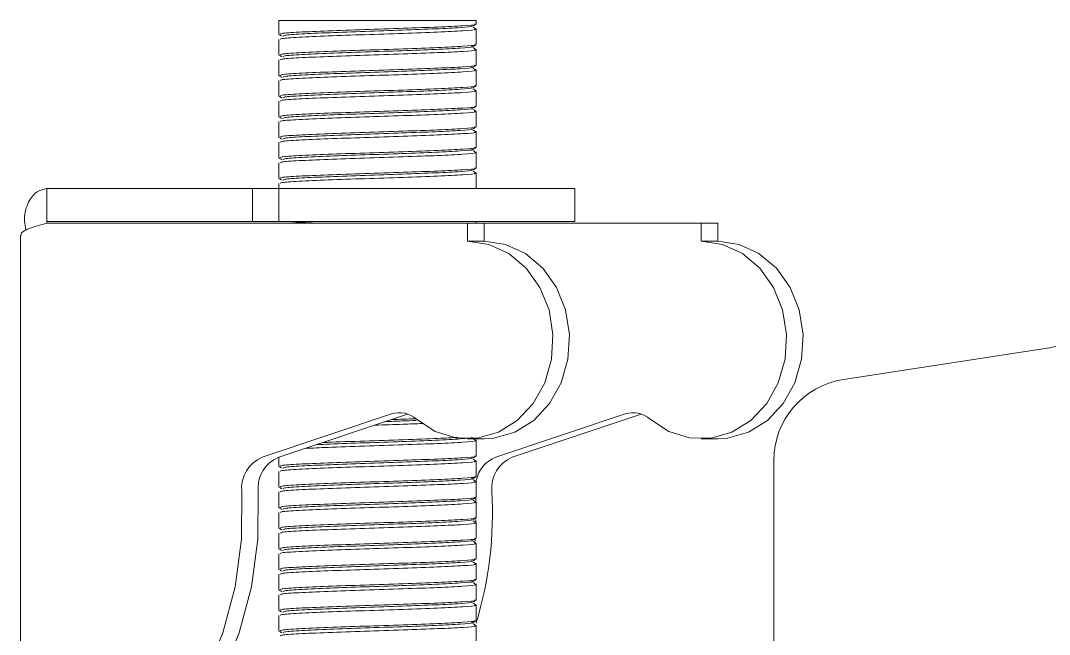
# Model space of a CAD drawing. Header units: millimetres. Extents: x 30710 to 48779, y -19256 to -8564.
# Drawn here: x 32729.4 to 32792, y -13477.2 to -13439.9 of the extents above; entities that cross this region are included whole.
import ezdxf

# ---------------------------------------------------------------- set-up
doc = ezdxf.new("R2010")
doc.units = ezdxf.units.MM
doc.header["$LTSCALE"] = 10
doc.layers.add('粗实线', color=4, linetype='Continuous', lineweight=18)

msp = doc.modelspace()

# ---------------------------------------------------------------- linework, layer by layer
at = {"layer": '粗实线'}
for p, q in [((32745.141, -13439.94), (32745.141, -13440.773)), ((32745.141, -13439.94), (32757.141, -13439.94)), ((32757.141, -13440.148), (32757.141, -13439.94)), ((32757.141, -13441.398), (32757.141, -13440.457)), ((32745.141, -13441.082), (32745.141, -13442.023)), ((32757.141, -13442.648), (32757.141, -13441.707)), ((32745.141, -13442.332), (32745.141, -13443.273)), ((32757.141, -13443.898), (32757.141, -13442.957)), ((32745.141, -13443.582), (32745.141, -13444.523)), ((32757.141, -13445.148), (32757.141, -13444.207)), ((32745.141, -13444.832), (32745.141, -13445.773)), ((32757.141, -13446.398), (32757.141, -13445.457)), ((32745.141, -13446.082), (32745.141, -13447.023)), ((32757.141, -13447.648), (32757.141, -13446.707)), ((32745.141, -13447.332), (32745.141, -13448.273)), ((32757.141, -13448.898), (32757.141, -13447.957)), ((32745.141, -13448.582), (32745.141, -13449.523)), ((32757.141, -13450.148), (32757.141, -13449.207)), ((32731.047, -13450.152), (32731.047, -13452.152)), ((32731.047, -13450.152), (32743.541, -13450.152)), ((32743.541, -13450.152), (32743.541, -13452.152)), ((32743.541, -13450.152), (32745.141, -13450.152)), ((32745.141, -13449.832), (32745.141, -13450.152)), ((32745.141, -13450.152), (32745.141, -13452.152)), ((32763.141, -13450.152), (32745.141, -13450.152)), ((32763.141, -13452.152), (32763.141, -13450.152)), ((32731.047, -13452.152), (32743.541, -13452.152)), ((32731.047, -13452.152), (32731.049, -13452.244)), ((32731.047, -13452.252), (32756.617, -13452.252)), ((32743.541, -13452.152), (32745.141, -13452.152)), ((32763.141, -13452.152), (32745.141, -13452.152)), ((32756.617, -13452.252), (32756.617, -13453.352)), ((32757.617, -13452.252), (32756.617, -13452.252)), ((32757.141, -13452.252), (32757.141, -13452.152)), ((32757.617, -13452.252), (32757.617, -13453.352)), ((32757.617, -13452.252), (32770.817, -13452.252)), ((32770.817, -13452.252), (32770.817, -13453.352)), ((32770.817, -13452.252), (32771.817, -13452.252)), ((32771.817, -13452.252), (32771.817, -13453.352)), ((32729.447, -13452.986), (32729.447, -13489.443)), ((32756.617, -13453.352), (32757.617, -13453.352)), ((32771.817, -13453.352), (32770.817, -13453.352)), ((32791.98, -13459.823), (32779.459, -13461.749)), ((32751.992, -13463.844), (32744.135, -13466.477)), ((32752.974, -13463.85), (32745.135, -13466.477)), ((32766.192, -13463.844), (32758.335, -13466.477)), ((32767.174, -13463.85), (32759.335, -13466.477)), ((32756.617, -13465.352), (32757.617, -13465.352)), ((32757.141, -13466.398), (32757.141, -13465.457)), ((32770.817, -13465.352), (32771.817, -13465.352)), ((32745.141, -13466.475), (32745.141, -13467.023)), ((32757.141, -13467.648), (32757.141, -13466.707)), ((32775.22, -13466.691), (32775.22, -13483.94)), ((32745.141, -13467.332), (32745.141, -13468.273)), ((32757.141, -13468.898), (32757.141, -13467.957)), ((32745.141, -13468.582), (32745.141, -13469.523)), ((32757.11, -13468.948), (32757.117, -13469.153)), ((32757.141, -13470.148), (32757.141, -13469.207)), ((32745.141, -13469.832), (32745.141, -13470.773)), ((32757.125, -13470.247), (32757.12, -13470.488)), ((32757.141, -13471.398), (32757.141, -13470.457)), ((32745.141, -13471.082), (32745.141, -13472.023)), ((32757.073, -13471.465), (32757.058, -13471.665)), ((32757.141, -13472.648), (32757.141, -13471.707)), ((32745.141, -13472.332), (32745.141, -13473.273)), ((32757.141, -13473.898), (32757.141, -13472.957)), ((32745.141, -13473.582), (32745.141, -13474.523)), ((32757.141, -13475.148), (32757.141, -13474.207)), ((32745.141, -13474.832), (32745.141, -13475.773)), ((32757.141, -13476.398), (32757.141, -13475.457)), ((32745.141, -13476.082), (32745.141, -13477.023)), ((32757.141, -13477.648), (32757.141, -13476.707))]:
    msp.add_line(p, q, dxfattribs=at)
for points in [[(32756.617, -13453.352), (32757.913, -13453.542), (32759.127, -13454.099), (32760.183, -13454.989), (32761.013, -13456.154), (32761.565, -13457.522), (32761.804, -13459.006), (32761.715, -13460.511), (32761.303, -13461.943), (32760.595, -13463.212), (32759.636, -13464.236), (32758.485, -13464.951), (32757.216, -13465.312), (32755.91, -13465.297), (32754.648, -13464.905), (32753.51, -13464.162)], [(32757.617, -13453.352), (32758.913, -13453.542), (32760.127, -13454.099), (32761.183, -13454.989), (32762.013, -13456.154), (32762.565, -13457.522), (32762.804, -13459.006), (32762.715, -13460.511), (32762.303, -13461.943), (32761.595, -13463.212), (32760.636, -13464.236), (32759.485, -13464.951), (32758.216, -13465.312), (32757.617, -13465.352)], [(32770.817, -13453.352), (32772.113, -13453.542), (32773.327, -13454.099), (32774.383, -13454.989), (32775.213, -13456.154), (32775.765, -13457.522), (32776.004, -13459.006), (32775.915, -13460.511), (32775.503, -13461.943), (32774.795, -13463.212), (32773.836, -13464.236), (32772.685, -13464.951), (32771.416, -13465.312), (32770.11, -13465.297), (32768.848, -13464.905), (32767.71, -13464.162)], [(32771.817, -13453.352), (32773.113, -13453.542), (32774.327, -13454.099), (32775.383, -13454.989), (32776.213, -13456.154), (32776.765, -13457.522), (32777.004, -13459.006), (32776.915, -13460.511), (32776.503, -13461.943), (32775.795, -13463.212), (32774.836, -13464.236), (32773.685, -13464.951), (32772.416, -13465.312), (32771.817, -13465.352)], [(32742.89, -13468.531), (32742.873, -13471.457), (32742.487, -13474.349), (32741.739, -13477.145), (32740.646, -13479.785), (32739.231, -13482.212), (32737.525, -13484.376), (32735.563, -13486.228), (32733.388, -13487.73), (32731.047, -13488.85)], [(32743.89, -13468.531), (32743.873, -13471.457), (32743.487, -13474.349), (32742.739, -13477.145), (32741.646, -13479.785), (32740.231, -13482.212), (32738.525, -13484.376), (32736.563, -13486.228), (32734.388, -13487.73), (32732.047, -13488.85)]]:
    msp.add_lwpolyline(points, dxfattribs=at)
for centre, radius, start, end in [((32791.22, -13454.881), 5, 278.74616, 0.00618), ((32780.22, -13466.691), 5, 98.74616, 180), ((32752.476, -13465.319), 1.552, 48.19788, 108.17513), ((32766.676, -13465.319), 1.552, 48.19788, 108.17513), ((32744.88, -13468.333), 2, 111.86227, 185.67051), ((32745.88, -13468.333), 2, 111.86227, 185.67051), ((32759.004, -13468.252), 1.897, 110.62792, 169.86809), ((32760.08, -13468.333), 2, 111.86227, 185.67051), ((32735.275, -13469.87), 22.855, 343.00867, 3.3583)]:
    msp.add_arc(centre, radius, start, end, dxfattribs=at)
for points, knots in [([(32757.039, -13440.148), (32757.067, -13440.157), (32757.18, -13440.192), (32756.432, -13440.252), (32754.9, -13440.331), (32752.731, -13440.409), (32750.34, -13440.487), (32748.057, -13440.565), (32746.279, -13440.643), (32745.241, -13440.713), (32745.243, -13440.756), (32745.243, -13440.773)], [0, 0, 0, 0, 0.49612, 1.988759, 3.481399, 4.974039, 6.466679, 7.959318, 9.451958, 10.944598, 11.941118, 11.941118, 11.941118, 11.941118]), ([(32756.939, -13440.27), (32756.971, -13440.252), (32757.035, -13440.215), (32757.099, -13440.178), (32757.131, -13440.16)], [0, 0, 0, 0, 0.1104857, 0.2209761, 0.2209761, 0.2209761, 0.2209761]), ([(32745.151, -13440.785), (32745.183, -13440.803), (32745.247, -13440.84), (32745.311, -13440.877), (32745.343, -13440.895)], [0, 0, 0, 0, 0.1104904, 0.2209761, 0.2209761, 0.2209761, 0.2209761]), ([(32757.039, -13440.457), (32757.067, -13440.466), (32757.18, -13440.5), (32756.432, -13440.561), (32754.9, -13440.639), (32752.731, -13440.717), (32750.34, -13440.796), (32748.057, -13440.874), (32746.279, -13440.952), (32745.241, -13441.021), (32745.243, -13441.065), (32745.243, -13441.082)], [0, 0, 0, 0, 0.49612, 1.988759, 3.481399, 4.974039, 6.466679, 7.959318, 9.451958, 10.944598, 11.941118, 11.941118, 11.941118, 11.941118]), ([(32756.851, -13440.259), (32756.878, -13440.267), (32756.988, -13440.302), (32756.264, -13440.363), (32754.78, -13440.441), (32752.68, -13440.519), (32750.365, -13440.597), (32748.155, -13440.675), (32746.434, -13440.753), (32745.429, -13440.823), (32745.43, -13440.866), (32745.431, -13440.884)], [0, 0, 0, 0, 0.478611, 1.924266, 3.369921, 4.815575, 6.26123, 7.706885, 9.15254, 10.598195, 11.563302, 11.563302, 11.563302, 11.563302]), ([(32757.131, -13440.445), (32757.099, -13440.426), (32757.035, -13440.389), (32756.972, -13440.353), (32756.94, -13440.334)], [0, 0, 0, 0, 0.1104787, 0.2209528, 0.2209528, 0.2209528, 0.2209528]), ([(32757.039, -13441.398), (32757.067, -13441.407), (32757.18, -13441.442), (32756.432, -13441.502), (32754.9, -13441.581), (32752.731, -13441.659), (32750.34, -13441.737), (32748.057, -13441.815), (32746.279, -13441.893), (32745.241, -13441.963), (32745.243, -13442.006), (32745.243, -13442.023)], [0, 0, 0, 0, 0.49612, 1.988759, 3.481399, 4.974039, 6.466679, 7.959318, 9.451958, 10.944598, 11.941118, 11.941118, 11.941118, 11.941118]), ([(32756.939, -13441.52), (32756.971, -13441.502), (32757.035, -13441.465), (32757.099, -13441.428), (32757.131, -13441.41)], [0, 0, 0, 0, 0.1104857, 0.2209761, 0.2209761, 0.2209761, 0.2209761]), ([(32745.151, -13442.035), (32745.183, -13442.053), (32745.247, -13442.09), (32745.311, -13442.127), (32745.343, -13442.145)], [0, 0, 0, 0, 0.1104904, 0.2209761, 0.2209761, 0.2209761, 0.2209761]), ([(32757.039, -13441.707), (32757.067, -13441.716), (32757.18, -13441.75), (32756.432, -13441.811), (32754.9, -13441.889), (32752.731, -13441.967), (32750.34, -13442.046), (32748.057, -13442.124), (32746.279, -13442.202), (32745.241, -13442.271), (32745.243, -13442.315), (32745.243, -13442.332)], [0, 0, 0, 0, 0.49612, 1.988759, 3.481399, 4.974039, 6.466679, 7.959318, 9.451958, 10.944598, 11.941118, 11.941118, 11.941118, 11.941118]), ([(32756.851, -13441.509), (32756.878, -13441.517), (32756.988, -13441.552), (32756.264, -13441.613), (32754.78, -13441.691), (32752.68, -13441.769), (32750.365, -13441.847), (32748.155, -13441.925), (32746.434, -13442.003), (32745.429, -13442.073), (32745.43, -13442.116), (32745.431, -13442.134)], [0, 0, 0, 0, 0.478611, 1.924266, 3.369921, 4.815575, 6.26123, 7.706885, 9.15254, 10.598195, 11.563302, 11.563302, 11.563302, 11.563302]), ([(32757.131, -13441.695), (32757.099, -13441.676), (32757.035, -13441.639), (32756.972, -13441.603), (32756.94, -13441.584)], [0, 0, 0, 0, 0.1104787, 0.2209528, 0.2209528, 0.2209528, 0.2209528]), ([(32757.039, -13442.648), (32757.067, -13442.657), (32757.18, -13442.692), (32756.432, -13442.752), (32754.9, -13442.831), (32752.731, -13442.909), (32750.34, -13442.987), (32748.057, -13443.065), (32746.279, -13443.143), (32745.241, -13443.213), (32745.243, -13443.256), (32745.243, -13443.273)], [0, 0, 0, 0, 0.49612, 1.988759, 3.481399, 4.974039, 6.466679, 7.959318, 9.451958, 10.944598, 11.941118, 11.941118, 11.941118, 11.941118]), ([(32756.939, -13442.77), (32756.971, -13442.752), (32757.035, -13442.715), (32757.099, -13442.678), (32757.131, -13442.66)], [0, 0, 0, 0, 0.1104857, 0.2209761, 0.2209761, 0.2209761, 0.2209761]), ([(32745.151, -13443.285), (32745.183, -13443.303), (32745.247, -13443.34), (32745.311, -13443.377), (32745.343, -13443.395)], [0, 0, 0, 0, 0.1104904, 0.2209761, 0.2209761, 0.2209761, 0.2209761]), ([(32757.039, -13442.957), (32757.067, -13442.966), (32757.18, -13443), (32756.432, -13443.061), (32754.9, -13443.139), (32752.731, -13443.217), (32750.34, -13443.296), (32748.057, -13443.374), (32746.279, -13443.452), (32745.241, -13443.521), (32745.243, -13443.565), (32745.243, -13443.582)], [0, 0, 0, 0, 0.49612, 1.988759, 3.481399, 4.974039, 6.466679, 7.959318, 9.451958, 10.944598, 11.941118, 11.941118, 11.941118, 11.941118]), ([(32756.851, -13442.759), (32756.878, -13442.767), (32756.988, -13442.802), (32756.264, -13442.863), (32754.78, -13442.941), (32752.68, -13443.019), (32750.365, -13443.097), (32748.155, -13443.175), (32746.434, -13443.253), (32745.429, -13443.323), (32745.43, -13443.366), (32745.431, -13443.384)], [0, 0, 0, 0, 0.478611, 1.924266, 3.369921, 4.815575, 6.26123, 7.706885, 9.15254, 10.598195, 11.563302, 11.563302, 11.563302, 11.563302]), ([(32757.131, -13442.945), (32757.099, -13442.926), (32757.035, -13442.889), (32756.972, -13442.853), (32756.94, -13442.834)], [0, 0, 0, 0, 0.1104787, 0.2209528, 0.2209528, 0.2209528, 0.2209528]), ([(32757.039, -13443.898), (32757.067, -13443.907), (32757.18, -13443.942), (32756.432, -13444.002), (32754.9, -13444.081), (32752.731, -13444.159), (32750.34, -13444.237), (32748.057, -13444.315), (32746.279, -13444.393), (32745.241, -13444.463), (32745.243, -13444.506), (32745.243, -13444.523)], [0, 0, 0, 0, 0.49612, 1.988759, 3.481399, 4.974039, 6.466679, 7.959318, 9.451958, 10.944598, 11.941118, 11.941118, 11.941118, 11.941118]), ([(32756.939, -13444.02), (32756.971, -13444.002), (32757.035, -13443.965), (32757.099, -13443.928), (32757.131, -13443.91)], [0, 0, 0, 0, 0.1104857, 0.2209761, 0.2209761, 0.2209761, 0.2209761]), ([(32745.151, -13444.535), (32745.183, -13444.553), (32745.247, -13444.59), (32745.311, -13444.627), (32745.343, -13444.645)], [0, 0, 0, 0, 0.1104904, 0.2209761, 0.2209761, 0.2209761, 0.2209761]), ([(32757.039, -13444.207), (32757.067, -13444.216), (32757.18, -13444.25), (32756.432, -13444.311), (32754.9, -13444.389), (32752.731, -13444.467), (32750.34, -13444.546), (32748.057, -13444.624), (32746.279, -13444.702), (32745.241, -13444.771), (32745.243, -13444.815), (32745.243, -13444.832)], [0, 0, 0, 0, 0.49612, 1.988759, 3.481399, 4.974039, 6.466679, 7.959318, 9.451958, 10.944598, 11.941118, 11.941118, 11.941118, 11.941118]), ([(32756.851, -13444.009), (32756.878, -13444.017), (32756.988, -13444.052), (32756.264, -13444.113), (32754.78, -13444.191), (32752.68, -13444.269), (32750.365, -13444.347), (32748.155, -13444.425), (32746.434, -13444.503), (32745.429, -13444.573), (32745.43, -13444.616), (32745.431, -13444.634)], [0, 0, 0, 0, 0.478611, 1.924266, 3.369921, 4.815575, 6.26123, 7.706885, 9.15254, 10.598195, 11.563302, 11.563302, 11.563302, 11.563302]), ([(32757.131, -13444.195), (32757.099, -13444.176), (32757.035, -13444.139), (32756.972, -13444.103), (32756.94, -13444.084)], [0, 0, 0, 0, 0.1104787, 0.2209528, 0.2209528, 0.2209528, 0.2209528]), ([(32757.039, -13445.148), (32757.067, -13445.157), (32757.18, -13445.192), (32756.432, -13445.252), (32754.9, -13445.331), (32752.731, -13445.409), (32750.34, -13445.487), (32748.057, -13445.565), (32746.279, -13445.643), (32745.241, -13445.713), (32745.243, -13445.756), (32745.243, -13445.773)], [0, 0, 0, 0, 0.49612, 1.988759, 3.481399, 4.974039, 6.466679, 7.959318, 9.451958, 10.944598, 11.941118, 11.941118, 11.941118, 11.941118]), ([(32756.939, -13445.27), (32756.971, -13445.252), (32757.035, -13445.215), (32757.099, -13445.178), (32757.131, -13445.16)], [0, 0, 0, 0, 0.1104857, 0.2209761, 0.2209761, 0.2209761, 0.2209761]), ([(32745.151, -13445.785), (32745.183, -13445.803), (32745.247, -13445.84), (32745.311, -13445.877), (32745.343, -13445.895)], [0, 0, 0, 0, 0.1104904, 0.2209761, 0.2209761, 0.2209761, 0.2209761]), ([(32757.039, -13445.457), (32757.067, -13445.466), (32757.18, -13445.5), (32756.432, -13445.561), (32754.9, -13445.639), (32752.731, -13445.717), (32750.34, -13445.796), (32748.057, -13445.874), (32746.279, -13445.952), (32745.241, -13446.021), (32745.243, -13446.065), (32745.243, -13446.082)], [0, 0, 0, 0, 0.49612, 1.988759, 3.481399, 4.974039, 6.466679, 7.959318, 9.451958, 10.944598, 11.941118, 11.941118, 11.941118, 11.941118]), ([(32756.851, -13445.259), (32756.878, -13445.267), (32756.988, -13445.302), (32756.264, -13445.363), (32754.78, -13445.441), (32752.68, -13445.519), (32750.365, -13445.597), (32748.155, -13445.675), (32746.434, -13445.753), (32745.429, -13445.823), (32745.43, -13445.866), (32745.431, -13445.884)], [0, 0, 0, 0, 0.478611, 1.924266, 3.369921, 4.815575, 6.26123, 7.706885, 9.15254, 10.598195, 11.563302, 11.563302, 11.563302, 11.563302]), ([(32757.131, -13445.445), (32757.099, -13445.426), (32757.035, -13445.389), (32756.972, -13445.353), (32756.94, -13445.334)], [0, 0, 0, 0, 0.1104787, 0.2209528, 0.2209528, 0.2209528, 0.2209528]), ([(32757.039, -13446.398), (32757.067, -13446.407), (32757.18, -13446.442), (32756.432, -13446.502), (32754.9, -13446.581), (32752.731, -13446.659), (32750.34, -13446.737), (32748.057, -13446.815), (32746.279, -13446.893), (32745.241, -13446.963), (32745.243, -13447.006), (32745.243, -13447.023)], [0, 0, 0, 0, 0.49612, 1.988759, 3.481399, 4.974039, 6.466679, 7.959318, 9.451958, 10.944598, 11.941118, 11.941118, 11.941118, 11.941118]), ([(32756.939, -13446.52), (32756.971, -13446.502), (32757.035, -13446.465), (32757.099, -13446.428), (32757.131, -13446.41)], [0, 0, 0, 0, 0.1104857, 0.2209761, 0.2209761, 0.2209761, 0.2209761]), ([(32745.151, -13447.035), (32745.183, -13447.053), (32745.247, -13447.09), (32745.311, -13447.127), (32745.343, -13447.145)], [0, 0, 0, 0, 0.1104904, 0.2209761, 0.2209761, 0.2209761, 0.2209761]), ([(32757.039, -13446.707), (32757.067, -13446.716), (32757.18, -13446.75), (32756.432, -13446.811), (32754.9, -13446.889), (32752.731, -13446.967), (32750.34, -13447.046), (32748.057, -13447.124), (32746.279, -13447.202), (32745.241, -13447.271), (32745.243, -13447.315), (32745.243, -13447.332)], [0, 0, 0, 0, 0.49612, 1.988759, 3.481399, 4.974039, 6.466679, 7.959318, 9.451958, 10.944598, 11.941118, 11.941118, 11.941118, 11.941118]), ([(32756.851, -13446.509), (32756.878, -13446.517), (32756.988, -13446.552), (32756.264, -13446.613), (32754.78, -13446.691), (32752.68, -13446.769), (32750.365, -13446.847), (32748.155, -13446.925), (32746.434, -13447.003), (32745.429, -13447.073), (32745.43, -13447.116), (32745.431, -13447.134)], [0, 0, 0, 0, 0.478611, 1.924266, 3.369921, 4.815575, 6.26123, 7.706885, 9.15254, 10.598195, 11.563302, 11.563302, 11.563302, 11.563302]), ([(32757.131, -13446.695), (32757.099, -13446.676), (32757.035, -13446.639), (32756.972, -13446.603), (32756.94, -13446.584)], [0, 0, 0, 0, 0.1104787, 0.2209528, 0.2209528, 0.2209528, 0.2209528]), ([(32757.039, -13447.648), (32757.067, -13447.657), (32757.18, -13447.692), (32756.432, -13447.752), (32754.9, -13447.831), (32752.731, -13447.909), (32750.34, -13447.987), (32748.057, -13448.065), (32746.279, -13448.143), (32745.241, -13448.213), (32745.243, -13448.256), (32745.243, -13448.273)], [0, 0, 0, 0, 0.49612, 1.988759, 3.481399, 4.974039, 6.466679, 7.959318, 9.451958, 10.944598, 11.941118, 11.941118, 11.941118, 11.941118]), ([(32756.939, -13447.77), (32756.971, -13447.752), (32757.035, -13447.715), (32757.099, -13447.678), (32757.131, -13447.66)], [0, 0, 0, 0, 0.1104857, 0.2209761, 0.2209761, 0.2209761, 0.2209761]), ([(32745.151, -13448.285), (32745.183, -13448.303), (32745.247, -13448.34), (32745.311, -13448.377), (32745.343, -13448.395)], [0, 0, 0, 0, 0.1104904, 0.2209761, 0.2209761, 0.2209761, 0.2209761]), ([(32757.039, -13447.957), (32757.067, -13447.966), (32757.18, -13448), (32756.432, -13448.061), (32754.9, -13448.139), (32752.731, -13448.217), (32750.34, -13448.296), (32748.057, -13448.374), (32746.279, -13448.452), (32745.241, -13448.521), (32745.243, -13448.565), (32745.243, -13448.582)], [0, 0, 0, 0, 0.49612, 1.988759, 3.481399, 4.974039, 6.466679, 7.959318, 9.451958, 10.944598, 11.941118, 11.941118, 11.941118, 11.941118]), ([(32756.851, -13447.759), (32756.878, -13447.767), (32756.988, -13447.802), (32756.264, -13447.863), (32754.78, -13447.941), (32752.68, -13448.019), (32750.365, -13448.097), (32748.155, -13448.175), (32746.434, -13448.253), (32745.429, -13448.323), (32745.43, -13448.366), (32745.431, -13448.384)], [0, 0, 0, 0, 0.478611, 1.924266, 3.369921, 4.815575, 6.26123, 7.706885, 9.15254, 10.598195, 11.563302, 11.563302, 11.563302, 11.563302]), ([(32757.131, -13447.945), (32757.099, -13447.926), (32757.035, -13447.889), (32756.972, -13447.853), (32756.94, -13447.834)], [0, 0, 0, 0, 0.1104787, 0.2209528, 0.2209528, 0.2209528, 0.2209528]), ([(32757.039, -13448.898), (32757.067, -13448.907), (32757.18, -13448.942), (32756.432, -13449.002), (32754.9, -13449.081), (32752.731, -13449.159), (32750.34, -13449.237), (32748.057, -13449.315), (32746.279, -13449.393), (32745.241, -13449.463), (32745.243, -13449.506), (32745.243, -13449.523)], [0, 0, 0, 0, 0.49612, 1.988759, 3.481399, 4.974039, 6.466679, 7.959318, 9.451958, 10.944598, 11.941118, 11.941118, 11.941118, 11.941118]), ([(32756.939, -13449.02), (32756.971, -13449.002), (32757.035, -13448.965), (32757.099, -13448.928), (32757.131, -13448.91)], [0, 0, 0, 0, 0.1104857, 0.2209761, 0.2209761, 0.2209761, 0.2209761]), ([(32745.151, -13449.535), (32745.183, -13449.553), (32745.247, -13449.59), (32745.311, -13449.627), (32745.343, -13449.645)], [0, 0, 0, 0, 0.1104904, 0.2209761, 0.2209761, 0.2209761, 0.2209761]), ([(32757.039, -13449.207), (32757.067, -13449.216), (32757.18, -13449.25), (32756.432, -13449.311), (32754.9, -13449.389), (32752.731, -13449.467), (32750.34, -13449.546), (32748.057, -13449.624), (32746.279, -13449.702), (32745.241, -13449.771), (32745.243, -13449.815), (32745.243, -13449.832)], [0, 0, 0, 0, 0.49612, 1.988759, 3.481399, 4.974039, 6.466679, 7.959318, 9.451958, 10.944598, 11.941118, 11.941118, 11.941118, 11.941118]), ([(32756.851, -13449.009), (32756.878, -13449.017), (32756.988, -13449.052), (32756.264, -13449.113), (32754.78, -13449.191), (32752.68, -13449.269), (32750.365, -13449.347), (32748.155, -13449.425), (32746.434, -13449.503), (32745.429, -13449.573), (32745.43, -13449.616), (32745.431, -13449.634)], [0, 0, 0, 0, 0.478611, 1.924266, 3.369921, 4.815575, 6.26123, 7.706885, 9.15254, 10.598195, 11.563302, 11.563302, 11.563302, 11.563302]), ([(32757.131, -13449.195), (32757.099, -13449.176), (32757.035, -13449.139), (32756.972, -13449.103), (32756.94, -13449.084)], [0, 0, 0, 0, 0.1104787, 0.2209528, 0.2209528, 0.2209528, 0.2209528]), ([(32731.047, -13450.152), (32730.816, -13450.2), (32730.355, -13450.296), (32729.851, -13451.04), (32729.617, -13451.889), (32729.735, -13452.491), (32729.771, -13452.677)], [0, 0, 0, 0, 0.925296, 1.850591, 2.775887, 3.190579, 3.190579, 3.190579, 3.190579]), ([(32729.492, -13452.986), (32729.481, -13452.954), (32729.44, -13452.842), (32729.768, -13452.65), (32730.345, -13452.436), (32730.849, -13452.304), (32731.047, -13452.252)], [0, 0, 0, 0, 0.232893, 0.831702, 1.430511, 1.816226, 1.816226, 1.816226, 1.816226]), ([(32747.493, -13452.152), (32747.085, -13452.169), (32746.258, -13452.202), (32745.894, -13452.236), (32745.71, -13452.252)], [0, 0, 0, 0, 0.882148, 1.786447, 1.786447, 1.786447, 1.786447]), ([(32753.877, -13464.423), (32753.492, -13464.438), (32752.601, -13464.472), (32751.554, -13464.506), (32750.96, -13464.525)], [0, 0, 0, 0, 1.259615, 2.919131, 2.919131, 2.919131, 2.919131]), ([(32753.483, -13464.237), (32753.211, -13464.248), (32752.64, -13464.27), (32751.97, -13464.293), (32751.619, -13464.304)], [0, 0, 0, 0, 0.887977, 1.864432, 1.864432, 1.864432, 1.864432]), ([(32753.468, -13464.13), (32753.218, -13464.14), (32752.761, -13464.157), (32752.225, -13464.175), (32751.983, -13464.183)], [0, 0, 0, 0, 0.813592, 1.485533, 1.485533, 1.485533, 1.485533]), ([(32757.039, -13465.457), (32757.067, -13465.466), (32757.18, -13465.5), (32756.432, -13465.561), (32754.9, -13465.639), (32752.728, -13465.717), (32750.351, -13465.796), (32748.18, -13465.868), (32747.189, -13465.915), (32746.752, -13465.935)], [0, 0, 0, 0, 0.565141, 2.265439, 3.965738, 5.666036, 7.366335, 9.066634, 10.408234, 10.408234, 10.408234, 10.408234]), ([(32756.851, -13465.259), (32756.878, -13465.267), (32756.988, -13465.302), (32756.264, -13465.363), (32754.781, -13465.441), (32752.676, -13465.519), (32750.384, -13465.597), (32748.484, -13465.662), (32747.678, -13465.7), (32747.416, -13465.713)], [0, 0, 0, 0, 0.544134, 2.187703, 3.831272, 5.474841, 7.118409, 8.761978, 9.553201, 9.553201, 9.553201, 9.553201]), ([(32756.051, -13465.267), (32755.665, -13465.288), (32754.804, -13465.335), (32752.712, -13465.409), (32750.373, -13465.487), (32748.602, -13465.544), (32747.921, -13465.575), (32747.814, -13465.58)], [0, 0, 0, 0, 1.678435, 3.73901, 5.799584, 7.860159, 8.242945, 8.242945, 8.242945, 8.242945]), ([(32757.131, -13465.445), (32757.099, -13465.426), (32757.046, -13465.396), (32756.993, -13465.365), (32756.971, -13465.352)], [0, 0, 0, 0, 0.1104787, 0.1844305, 0.1844305, 0.1844305, 0.1844305]), ([(32757.039, -13466.398), (32757.067, -13466.407), (32757.18, -13466.442), (32756.432, -13466.502), (32754.9, -13466.581), (32752.731, -13466.659), (32750.34, -13466.737), (32748.057, -13466.815), (32746.279, -13466.893), (32745.241, -13466.963), (32745.243, -13467.006), (32745.243, -13467.023)], [0, 0, 0, 0, 0.49612, 1.988759, 3.481399, 4.974039, 6.466679, 7.959318, 9.451958, 10.944598, 11.941118, 11.941118, 11.941118, 11.941118]), ([(32756.939, -13466.52), (32756.971, -13466.502), (32757.035, -13466.465), (32757.099, -13466.428), (32757.131, -13466.41)], [0, 0, 0, 0, 0.1104857, 0.2209761, 0.2209761, 0.2209761, 0.2209761]), ([(32745.151, -13467.035), (32745.183, -13467.053), (32745.247, -13467.09), (32745.311, -13467.127), (32745.343, -13467.145)], [0, 0, 0, 0, 0.1104904, 0.2209761, 0.2209761, 0.2209761, 0.2209761]), ([(32757.039, -13466.707), (32757.067, -13466.716), (32757.18, -13466.75), (32756.432, -13466.811), (32754.9, -13466.889), (32752.731, -13466.967), (32750.34, -13467.046), (32748.057, -13467.124), (32746.279, -13467.202), (32745.241, -13467.271), (32745.243, -13467.315), (32745.243, -13467.332)], [0, 0, 0, 0, 0.49612, 1.988759, 3.481399, 4.974039, 6.466679, 7.959318, 9.451958, 10.944598, 11.941118, 11.941118, 11.941118, 11.941118]), ([(32756.851, -13466.509), (32756.878, -13466.517), (32756.988, -13466.552), (32756.264, -13466.613), (32754.78, -13466.691), (32752.68, -13466.769), (32750.365, -13466.847), (32748.155, -13466.925), (32746.434, -13467.003), (32745.429, -13467.073), (32745.43, -13467.116), (32745.431, -13467.134)], [0, 0, 0, 0, 0.478611, 1.924266, 3.369921, 4.815575, 6.26123, 7.706885, 9.15254, 10.598195, 11.563302, 11.563302, 11.563302, 11.563302]), ([(32757.131, -13466.695), (32757.099, -13466.676), (32757.035, -13466.639), (32756.972, -13466.603), (32756.94, -13466.584)], [0, 0, 0, 0, 0.1104787, 0.2209528, 0.2209528, 0.2209528, 0.2209528]), ([(32757.039, -13467.648), (32757.067, -13467.657), (32757.18, -13467.692), (32756.432, -13467.752), (32754.9, -13467.831), (32752.731, -13467.909), (32750.34, -13467.987), (32748.057, -13468.065), (32746.279, -13468.143), (32745.241, -13468.213), (32745.243, -13468.256), (32745.243, -13468.273)], [0, 0, 0, 0, 0.49612, 1.988759, 3.481399, 4.974039, 6.466679, 7.959318, 9.451958, 10.944598, 11.941118, 11.941118, 11.941118, 11.941118]), ([(32756.939, -13467.77), (32756.971, -13467.752), (32757.035, -13467.715), (32757.099, -13467.678), (32757.131, -13467.66)], [0, 0, 0, 0, 0.1104857, 0.2209761, 0.2209761, 0.2209761, 0.2209761]), ([(32745.151, -13468.285), (32745.183, -13468.303), (32745.247, -13468.34), (32745.311, -13468.377), (32745.343, -13468.395)], [0, 0, 0, 0, 0.1104904, 0.2209761, 0.2209761, 0.2209761, 0.2209761]), ([(32757.039, -13467.957), (32757.067, -13467.966), (32757.18, -13468), (32756.432, -13468.061), (32754.9, -13468.139), (32752.731, -13468.217), (32750.34, -13468.296), (32748.057, -13468.374), (32746.279, -13468.452), (32745.241, -13468.521), (32745.243, -13468.565), (32745.243, -13468.582)], [0, 0, 0, 0, 0.49612, 1.988759, 3.481399, 4.974039, 6.466679, 7.959318, 9.451958, 10.944598, 11.941118, 11.941118, 11.941118, 11.941118]), ([(32756.851, -13467.759), (32756.878, -13467.767), (32756.988, -13467.802), (32756.264, -13467.863), (32754.78, -13467.941), (32752.68, -13468.019), (32750.365, -13468.097), (32748.155, -13468.175), (32746.434, -13468.253), (32745.429, -13468.323), (32745.43, -13468.366), (32745.431, -13468.384)], [0, 0, 0, 0, 0.478611, 1.924266, 3.369921, 4.815575, 6.26123, 7.706885, 9.15254, 10.598195, 11.563302, 11.563302, 11.563302, 11.563302]), ([(32757.131, -13467.945), (32757.099, -13467.926), (32757.035, -13467.889), (32756.972, -13467.853), (32756.94, -13467.834)], [0, 0, 0, 0, 0.1104787, 0.2209528, 0.2209528, 0.2209528, 0.2209528]), ([(32757.039, -13468.898), (32757.067, -13468.907), (32757.18, -13468.942), (32756.432, -13469.002), (32754.9, -13469.081), (32752.731, -13469.159), (32750.34, -13469.237), (32748.057, -13469.315), (32746.279, -13469.393), (32745.241, -13469.463), (32745.243, -13469.506), (32745.243, -13469.523)], [0, 0, 0, 0, 0.49612, 1.988759, 3.481399, 4.974039, 6.466679, 7.959318, 9.451958, 10.944598, 11.941118, 11.941118, 11.941118, 11.941118]), ([(32756.939, -13469.02), (32756.971, -13469.002), (32757.035, -13468.965), (32757.099, -13468.928), (32757.131, -13468.91)], [0, 0, 0, 0, 0.1104857, 0.2209761, 0.2209761, 0.2209761, 0.2209761]), ([(32745.151, -13469.535), (32745.183, -13469.553), (32745.247, -13469.59), (32745.311, -13469.627), (32745.343, -13469.645)], [0, 0, 0, 0, 0.1104904, 0.2209761, 0.2209761, 0.2209761, 0.2209761]), ([(32757.039, -13469.207), (32757.067, -13469.216), (32757.18, -13469.25), (32756.432, -13469.311), (32754.9, -13469.389), (32752.731, -13469.467), (32750.34, -13469.546), (32748.057, -13469.624), (32746.279, -13469.702), (32745.241, -13469.771), (32745.243, -13469.815), (32745.243, -13469.832)], [0, 0, 0, 0, 0.49612, 1.988759, 3.481399, 4.974039, 6.466679, 7.959318, 9.451958, 10.944598, 11.941118, 11.941118, 11.941118, 11.941118]), ([(32756.851, -13469.009), (32756.878, -13469.017), (32756.988, -13469.052), (32756.264, -13469.113), (32754.78, -13469.191), (32752.68, -13469.269), (32750.365, -13469.347), (32748.155, -13469.425), (32746.434, -13469.503), (32745.429, -13469.573), (32745.43, -13469.616), (32745.431, -13469.634)], [0, 0, 0, 0, 0.478611, 1.924266, 3.369921, 4.815575, 6.26123, 7.706885, 9.15254, 10.598195, 11.563302, 11.563302, 11.563302, 11.563302]), ([(32757.131, -13469.195), (32757.099, -13469.176), (32757.035, -13469.139), (32756.972, -13469.103), (32756.94, -13469.084)], [0, 0, 0, 0, 0.1104787, 0.2209528, 0.2209528, 0.2209528, 0.2209528]), ([(32757.039, -13470.148), (32757.067, -13470.157), (32757.18, -13470.192), (32756.432, -13470.252), (32754.9, -13470.331), (32752.731, -13470.409), (32750.34, -13470.487), (32748.057, -13470.565), (32746.279, -13470.643), (32745.241, -13470.713), (32745.243, -13470.756), (32745.243, -13470.773)], [0, 0, 0, 0, 0.49612, 1.988759, 3.481399, 4.974039, 6.466679, 7.959318, 9.451958, 10.944598, 11.941118, 11.941118, 11.941118, 11.941118]), ([(32756.939, -13470.27), (32756.971, -13470.252), (32757.035, -13470.215), (32757.099, -13470.178), (32757.131, -13470.16)], [0, 0, 0, 0, 0.1104857, 0.2209761, 0.2209761, 0.2209761, 0.2209761]), ([(32745.151, -13470.785), (32745.183, -13470.803), (32745.247, -13470.84), (32745.311, -13470.877), (32745.343, -13470.895)], [0, 0, 0, 0, 0.1104904, 0.2209761, 0.2209761, 0.2209761, 0.2209761]), ([(32757.039, -13470.457), (32757.067, -13470.466), (32757.18, -13470.5), (32756.432, -13470.561), (32754.9, -13470.639), (32752.731, -13470.717), (32750.34, -13470.796), (32748.057, -13470.874), (32746.279, -13470.952), (32745.241, -13471.021), (32745.243, -13471.065), (32745.243, -13471.082)], [0, 0, 0, 0, 0.49612, 1.988759, 3.481399, 4.974039, 6.466679, 7.959318, 9.451958, 10.944598, 11.941118, 11.941118, 11.941118, 11.941118]), ([(32756.851, -13470.259), (32756.878, -13470.267), (32756.988, -13470.302), (32756.264, -13470.363), (32754.78, -13470.441), (32752.68, -13470.519), (32750.365, -13470.597), (32748.155, -13470.675), (32746.434, -13470.753), (32745.429, -13470.823), (32745.43, -13470.866), (32745.431, -13470.884)], [0, 0, 0, 0, 0.478611, 1.924266, 3.369921, 4.815575, 6.26123, 7.706885, 9.15254, 10.598195, 11.563302, 11.563302, 11.563302, 11.563302]), ([(32757.131, -13470.445), (32757.099, -13470.426), (32757.035, -13470.389), (32756.972, -13470.353), (32756.94, -13470.334)], [0, 0, 0, 0, 0.1104787, 0.2209528, 0.2209528, 0.2209528, 0.2209528]), ([(32757.039, -13471.398), (32757.067, -13471.407), (32757.18, -13471.442), (32756.432, -13471.502), (32754.9, -13471.581), (32752.731, -13471.659), (32750.34, -13471.737), (32748.057, -13471.815), (32746.279, -13471.893), (32745.241, -13471.963), (32745.243, -13472.006), (32745.243, -13472.023)], [0, 0, 0, 0, 0.49612, 1.988759, 3.481399, 4.974039, 6.466679, 7.959318, 9.451958, 10.944598, 11.941118, 11.941118, 11.941118, 11.941118]), ([(32756.939, -13471.52), (32756.971, -13471.502), (32757.035, -13471.465), (32757.099, -13471.428), (32757.131, -13471.41)], [0, 0, 0, 0, 0.1104857, 0.2209761, 0.2209761, 0.2209761, 0.2209761]), ([(32745.151, -13472.035), (32745.183, -13472.053), (32745.247, -13472.09), (32745.311, -13472.127), (32745.343, -13472.145)], [0, 0, 0, 0, 0.1104904, 0.2209761, 0.2209761, 0.2209761, 0.2209761]), ([(32757.039, -13471.707), (32757.067, -13471.716), (32757.18, -13471.75), (32756.432, -13471.811), (32754.9, -13471.889), (32752.731, -13471.967), (32750.34, -13472.046), (32748.057, -13472.124), (32746.279, -13472.202), (32745.241, -13472.271), (32745.243, -13472.315), (32745.243, -13472.332)], [0, 0, 0, 0, 0.49612, 1.988759, 3.481399, 4.974039, 6.466679, 7.959318, 9.451958, 10.944598, 11.941118, 11.941118, 11.941118, 11.941118]), ([(32756.851, -13471.509), (32756.878, -13471.517), (32756.988, -13471.552), (32756.264, -13471.613), (32754.78, -13471.691), (32752.68, -13471.769), (32750.365, -13471.847), (32748.155, -13471.925), (32746.434, -13472.003), (32745.429, -13472.073), (32745.43, -13472.116), (32745.431, -13472.134)], [0, 0, 0, 0, 0.478611, 1.924266, 3.369921, 4.815575, 6.26123, 7.706885, 9.15254, 10.598195, 11.563302, 11.563302, 11.563302, 11.563302]), ([(32757.131, -13471.695), (32757.099, -13471.676), (32757.035, -13471.639), (32756.972, -13471.603), (32756.94, -13471.584)], [0, 0, 0, 0, 0.1104787, 0.2209528, 0.2209528, 0.2209528, 0.2209528]), ([(32757.039, -13472.648), (32757.067, -13472.657), (32757.18, -13472.692), (32756.432, -13472.752), (32754.9, -13472.831), (32752.731, -13472.909), (32750.34, -13472.987), (32748.057, -13473.065), (32746.279, -13473.143), (32745.241, -13473.213), (32745.243, -13473.256), (32745.243, -13473.273)], [0, 0, 0, 0, 0.49612, 1.988759, 3.481399, 4.974039, 6.466679, 7.959318, 9.451958, 10.944598, 11.941118, 11.941118, 11.941118, 11.941118]), ([(32756.939, -13472.77), (32756.971, -13472.752), (32757.035, -13472.715), (32757.099, -13472.678), (32757.131, -13472.66)], [0, 0, 0, 0, 0.1104857, 0.2209761, 0.2209761, 0.2209761, 0.2209761]), ([(32745.151, -13473.285), (32745.183, -13473.303), (32745.247, -13473.34), (32745.311, -13473.377), (32745.343, -13473.395)], [0, 0, 0, 0, 0.1104904, 0.2209761, 0.2209761, 0.2209761, 0.2209761]), ([(32757.039, -13472.957), (32757.067, -13472.966), (32757.18, -13473), (32756.432, -13473.061), (32754.9, -13473.139), (32752.731, -13473.217), (32750.34, -13473.296), (32748.057, -13473.374), (32746.279, -13473.452), (32745.241, -13473.521), (32745.243, -13473.565), (32745.243, -13473.582)], [0, 0, 0, 0, 0.49612, 1.988759, 3.481399, 4.974039, 6.466679, 7.959318, 9.451958, 10.944598, 11.941118, 11.941118, 11.941118, 11.941118]), ([(32756.851, -13472.759), (32756.878, -13472.767), (32756.988, -13472.802), (32756.264, -13472.863), (32754.78, -13472.941), (32752.68, -13473.019), (32750.365, -13473.097), (32748.155, -13473.175), (32746.434, -13473.253), (32745.429, -13473.323), (32745.43, -13473.366), (32745.431, -13473.384)], [0, 0, 0, 0, 0.478611, 1.924266, 3.369921, 4.815575, 6.26123, 7.706885, 9.15254, 10.598195, 11.563302, 11.563302, 11.563302, 11.563302]), ([(32757.131, -13472.945), (32757.099, -13472.926), (32757.035, -13472.889), (32756.972, -13472.853), (32756.94, -13472.834)], [0, 0, 0, 0, 0.1104787, 0.2209528, 0.2209528, 0.2209528, 0.2209528]), ([(32757.039, -13473.898), (32757.067, -13473.907), (32757.18, -13473.942), (32756.432, -13474.002), (32754.9, -13474.081), (32752.731, -13474.159), (32750.34, -13474.237), (32748.057, -13474.315), (32746.279, -13474.393), (32745.241, -13474.463), (32745.243, -13474.506), (32745.243, -13474.523)], [0, 0, 0, 0, 0.49612, 1.988759, 3.481399, 4.974039, 6.466679, 7.959318, 9.451958, 10.944598, 11.941118, 11.941118, 11.941118, 11.941118]), ([(32756.939, -13474.02), (32756.971, -13474.002), (32757.035, -13473.965), (32757.099, -13473.928), (32757.131, -13473.91)], [0, 0, 0, 0, 0.1104857, 0.2209761, 0.2209761, 0.2209761, 0.2209761]), ([(32745.151, -13474.535), (32745.183, -13474.553), (32745.247, -13474.59), (32745.311, -13474.627), (32745.343, -13474.645)], [0, 0, 0, 0, 0.1104904, 0.2209761, 0.2209761, 0.2209761, 0.2209761]), ([(32757.039, -13474.207), (32757.067, -13474.216), (32757.18, -13474.25), (32756.432, -13474.311), (32754.9, -13474.389), (32752.731, -13474.467), (32750.34, -13474.546), (32748.057, -13474.624), (32746.279, -13474.702), (32745.241, -13474.771), (32745.243, -13474.815), (32745.243, -13474.832)], [0, 0, 0, 0, 0.49612, 1.988759, 3.481399, 4.974039, 6.466679, 7.959318, 9.451958, 10.944598, 11.941118, 11.941118, 11.941118, 11.941118]), ([(32756.851, -13474.009), (32756.878, -13474.017), (32756.988, -13474.052), (32756.264, -13474.113), (32754.78, -13474.191), (32752.68, -13474.269), (32750.365, -13474.347), (32748.155, -13474.425), (32746.434, -13474.503), (32745.429, -13474.573), (32745.43, -13474.616), (32745.431, -13474.634)], [0, 0, 0, 0, 0.478611, 1.924266, 3.369921, 4.815575, 6.26123, 7.706885, 9.15254, 10.598195, 11.563302, 11.563302, 11.563302, 11.563302]), ([(32757.131, -13474.195), (32757.099, -13474.176), (32757.035, -13474.139), (32756.972, -13474.103), (32756.94, -13474.084)], [0, 0, 0, 0, 0.1104787, 0.2209528, 0.2209528, 0.2209528, 0.2209528]), ([(32757.039, -13475.148), (32757.067, -13475.157), (32757.18, -13475.192), (32756.432, -13475.252), (32754.9, -13475.331), (32752.731, -13475.409), (32750.34, -13475.487), (32748.057, -13475.565), (32746.279, -13475.643), (32745.241, -13475.713), (32745.243, -13475.756), (32745.243, -13475.773)], [0, 0, 0, 0, 0.49612, 1.988759, 3.481399, 4.974039, 6.466679, 7.959318, 9.451958, 10.944598, 11.941118, 11.941118, 11.941118, 11.941118]), ([(32756.939, -13475.27), (32756.971, -13475.252), (32757.035, -13475.215), (32757.099, -13475.178), (32757.131, -13475.16)], [0, 0, 0, 0, 0.1104857, 0.2209761, 0.2209761, 0.2209761, 0.2209761]), ([(32745.151, -13475.785), (32745.183, -13475.803), (32745.247, -13475.84), (32745.311, -13475.877), (32745.343, -13475.895)], [0, 0, 0, 0, 0.1104904, 0.2209761, 0.2209761, 0.2209761, 0.2209761]), ([(32757.039, -13475.457), (32757.067, -13475.466), (32757.18, -13475.5), (32756.432, -13475.561), (32754.9, -13475.639), (32752.731, -13475.717), (32750.34, -13475.796), (32748.057, -13475.874), (32746.279, -13475.952), (32745.241, -13476.021), (32745.243, -13476.065), (32745.243, -13476.082)], [0, 0, 0, 0, 0.49612, 1.988759, 3.481399, 4.974039, 6.466679, 7.959318, 9.451958, 10.944598, 11.941118, 11.941118, 11.941118, 11.941118]), ([(32756.851, -13475.259), (32756.878, -13475.267), (32756.988, -13475.302), (32756.264, -13475.363), (32754.78, -13475.441), (32752.68, -13475.519), (32750.365, -13475.597), (32748.155, -13475.675), (32746.434, -13475.753), (32745.429, -13475.823), (32745.43, -13475.866), (32745.431, -13475.884)], [0, 0, 0, 0, 0.478611, 1.924266, 3.369921, 4.815575, 6.26123, 7.706885, 9.15254, 10.598195, 11.563302, 11.563302, 11.563302, 11.563302]), ([(32757.131, -13475.445), (32757.099, -13475.426), (32757.035, -13475.389), (32756.972, -13475.353), (32756.94, -13475.334)], [0, 0, 0, 0, 0.1104787, 0.2209528, 0.2209528, 0.2209528, 0.2209528]), ([(32757.039, -13476.398), (32757.067, -13476.407), (32757.18, -13476.442), (32756.432, -13476.502), (32754.9, -13476.581), (32752.731, -13476.659), (32750.34, -13476.737), (32748.057, -13476.815), (32746.279, -13476.893), (32745.241, -13476.963), (32745.243, -13477.006), (32745.243, -13477.023)], [0, 0, 0, 0, 0.49612, 1.988759, 3.481399, 4.974039, 6.466679, 7.959318, 9.451958, 10.944598, 11.941118, 11.941118, 11.941118, 11.941118]), ([(32756.939, -13476.52), (32756.971, -13476.502), (32757.035, -13476.465), (32757.099, -13476.428), (32757.131, -13476.41)], [0, 0, 0, 0, 0.1104857, 0.2209761, 0.2209761, 0.2209761, 0.2209761]), ([(32745.151, -13477.035), (32745.183, -13477.053), (32745.247, -13477.09), (32745.311, -13477.127), (32745.343, -13477.145)], [0, 0, 0, 0, 0.1104904, 0.2209761, 0.2209761, 0.2209761, 0.2209761]), ([(32757.039, -13476.707), (32757.067, -13476.716), (32757.18, -13476.75), (32756.432, -13476.811), (32754.9, -13476.889), (32752.731, -13476.967), (32750.34, -13477.046), (32748.057, -13477.124), (32746.279, -13477.202), (32745.241, -13477.271), (32745.243, -13477.315), (32745.243, -13477.332)], [0, 0, 0, 0, 0.49612, 1.988759, 3.481399, 4.974039, 6.466679, 7.959318, 9.451958, 10.944598, 11.941118, 11.941118, 11.941118, 11.941118]), ([(32756.851, -13476.509), (32756.878, -13476.517), (32756.988, -13476.552), (32756.264, -13476.613), (32754.78, -13476.691), (32752.68, -13476.769), (32750.365, -13476.847), (32748.155, -13476.925), (32746.434, -13477.003), (32745.429, -13477.073), (32745.43, -13477.116), (32745.431, -13477.134)], [0, 0, 0, 0, 0.478611, 1.924266, 3.369921, 4.815575, 6.26123, 7.706885, 9.15254, 10.598195, 11.563302, 11.563302, 11.563302, 11.563302]), ([(32757.131, -13476.695), (32757.099, -13476.676), (32757.035, -13476.639), (32756.972, -13476.603), (32756.94, -13476.584)], [0, 0, 0, 0, 0.1104787, 0.2209528, 0.2209528, 0.2209528, 0.2209528])]:
    msp.add_open_spline(points, degree=3, knots=knots, dxfattribs=at)

doc.saveas('drawing.dxf')
